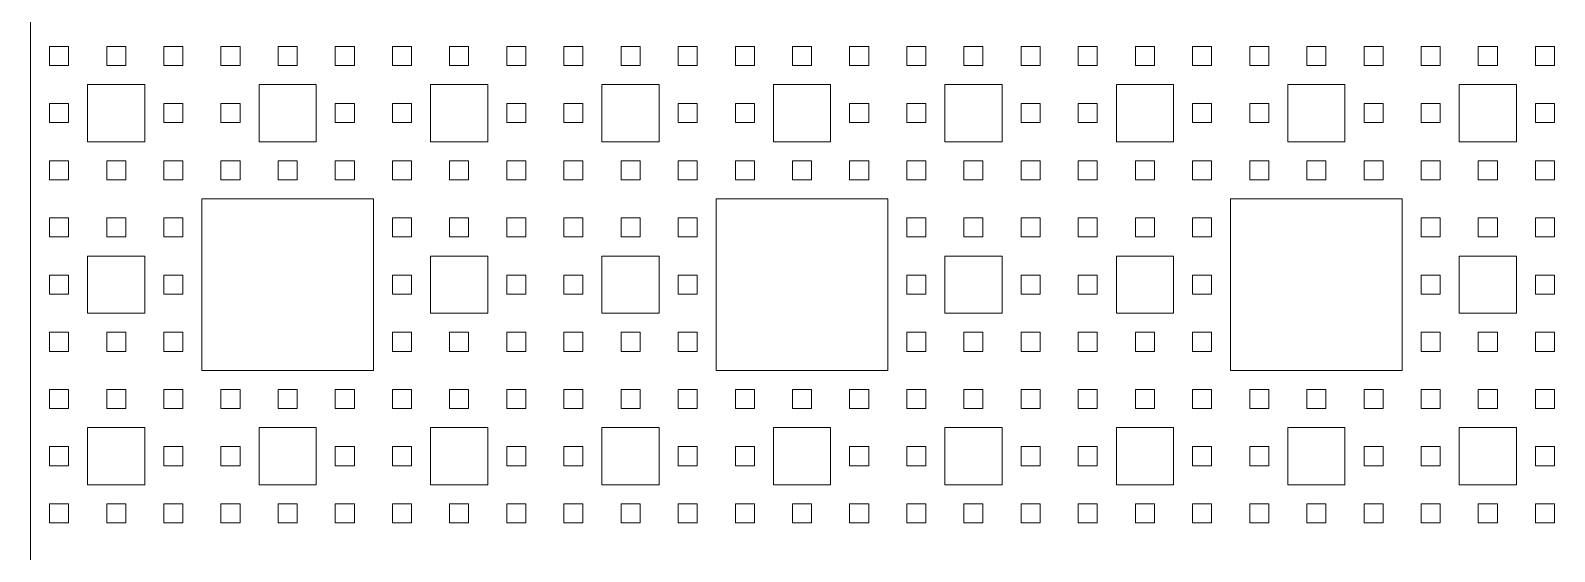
# Model space of a CAD drawing. Header units: millimetres. Extents: x -127 to 127, y -142 to 127.
# Drawn here: x -127 to -43.4, y -42.9 to -14.3 of the extents above; entities that cross this region are included whole.
import ezdxf

# ---------------------------------------------------------------- set-up
doc = ezdxf.new("R2010")
doc.units = ezdxf.units.MM

msp = doc.modelspace()

# ---------------------------------------------------------------- linework, layer by layer
at = {"color": 7, "linetype": 'Continuous', "lineweight": 15}
for p, q in [((-127, 127), (-127, -127)), ((-124.909, -15.156), (-125.955, -15.156)), ((-125.955, -15.156), (-125.955, -16.202)), ((-124.909, -16.202), (-124.909, -15.156)), ((-121.774, -15.156), (-122.819, -15.156)), ((-122.819, -15.156), (-122.819, -16.202)), ((-121.774, -16.202), (-121.774, -15.156)), ((-118.638, -15.156), (-119.683, -15.156)), ((-119.683, -15.156), (-119.683, -16.202)), ((-118.638, -16.202), (-118.638, -15.156)), ((-115.502, -15.156), (-116.547, -15.156)), ((-116.547, -15.156), (-116.547, -16.202)), ((-115.502, -16.202), (-115.502, -15.156)), ((-112.366, -15.156), (-113.412, -15.156)), ((-113.412, -15.156), (-113.412, -16.202)), ((-112.366, -16.202), (-112.366, -15.156)), ((-109.23, -15.156), (-110.276, -15.156)), ((-110.276, -15.156), (-110.276, -16.202)), ((-109.23, -16.202), (-109.23, -15.156)), ((-106.095, -15.156), (-107.14, -15.156)), ((-107.14, -15.156), (-107.14, -16.202)), ((-106.095, -16.202), (-106.095, -15.156)), ((-102.959, -15.156), (-104.004, -15.156)), ((-104.004, -15.156), (-104.004, -16.202)), ((-102.959, -16.202), (-102.959, -15.156)), ((-99.823, -15.156), (-100.868, -15.156)), ((-100.868, -15.156), (-100.868, -16.202)), ((-99.823, -16.202), (-99.823, -15.156)), ((-96.687, -15.156), (-97.733, -15.156)), ((-97.733, -15.156), (-97.733, -16.202)), ((-96.687, -16.202), (-96.687, -15.156)), ((-93.551, -15.156), (-94.597, -15.156)), ((-94.597, -15.156), (-94.597, -16.202)), ((-93.551, -16.202), (-93.551, -15.156)), ((-90.416, -15.156), (-91.461, -15.156)), ((-91.461, -15.156), (-91.461, -16.202)), ((-90.416, -16.202), (-90.416, -15.156)), ((-87.28, -15.156), (-88.325, -15.156)), ((-88.325, -15.156), (-88.325, -16.202)), ((-87.28, -16.202), (-87.28, -15.156)), ((-84.144, -15.156), (-85.189, -15.156)), ((-85.189, -15.156), (-85.189, -16.202)), ((-84.144, -16.202), (-84.144, -15.156)), ((-81.008, -15.156), (-82.053, -15.156)), ((-82.053, -15.156), (-82.053, -16.202)), ((-81.008, -16.202), (-81.008, -15.156)), ((-77.872, -15.156), (-78.918, -15.156)), ((-78.918, -15.156), (-78.918, -16.202)), ((-77.872, -16.202), (-77.872, -15.156)), ((-74.737, -15.156), (-75.782, -15.156)), ((-75.782, -15.156), (-75.782, -16.202)), ((-74.737, -16.202), (-74.737, -15.156)), ((-71.601, -15.156), (-72.646, -15.156)), ((-72.646, -15.156), (-72.646, -16.202)), ((-71.601, -16.202), (-71.601, -15.156)), ((-68.465, -15.156), (-69.51, -15.156)), ((-69.51, -15.156), (-69.51, -16.202)), ((-68.465, -16.202), (-68.465, -15.156)), ((-65.329, -15.156), (-66.374, -15.156)), ((-66.374, -15.156), (-66.374, -16.202)), ((-65.329, -16.202), (-65.329, -15.156)), ((-62.193, -15.156), (-63.239, -15.156)), ((-63.239, -15.156), (-63.239, -16.202)), ((-62.193, -16.202), (-62.193, -15.156)), ((-59.058, -15.156), (-60.103, -15.156)), ((-60.103, -15.156), (-60.103, -16.202)), ((-59.058, -16.202), (-59.058, -15.156)), ((-55.922, -15.156), (-56.967, -15.156)), ((-56.967, -15.156), (-56.967, -16.202)), ((-55.922, -16.202), (-55.922, -15.156)), ((-52.786, -15.156), (-53.831, -15.156)), ((-53.831, -15.156), (-53.831, -16.202)), ((-52.786, -16.202), (-52.786, -15.156)), ((-49.65, -15.156), (-50.695, -15.156)), ((-50.695, -15.156), (-50.695, -16.202)), ((-49.65, -16.202), (-49.65, -15.156)), ((-46.514, -15.156), (-47.56, -15.156)), ((-47.56, -15.156), (-47.56, -16.202)), ((-46.514, -16.202), (-46.514, -15.156)), ((-43.379, -15.156), (-44.424, -15.156)), ((-44.424, -15.156), (-44.424, -16.202)), ((-43.379, -16.202), (-43.379, -15.156)), ((-125.955, -16.202), (-124.909, -16.202)), ((-122.819, -16.202), (-121.774, -16.202)), ((-119.683, -16.202), (-118.638, -16.202)), ((-116.547, -16.202), (-115.502, -16.202)), ((-113.412, -16.202), (-112.366, -16.202)), ((-110.276, -16.202), (-109.23, -16.202)), ((-107.14, -16.202), (-106.095, -16.202)), ((-104.004, -16.202), (-102.959, -16.202)), ((-100.868, -16.202), (-99.823, -16.202)), ((-97.733, -16.202), (-96.687, -16.202)), ((-94.597, -16.202), (-93.551, -16.202)), ((-91.461, -16.202), (-90.416, -16.202)), ((-88.325, -16.202), (-87.28, -16.202)), ((-85.189, -16.202), (-84.144, -16.202)), ((-82.053, -16.202), (-81.008, -16.202)), ((-78.918, -16.202), (-77.872, -16.202)), ((-75.782, -16.202), (-74.737, -16.202)), ((-72.646, -16.202), (-71.601, -16.202)), ((-69.51, -16.202), (-68.465, -16.202)), ((-66.374, -16.202), (-65.329, -16.202)), ((-63.239, -16.202), (-62.193, -16.202)), ((-60.103, -16.202), (-59.058, -16.202)), ((-56.967, -16.202), (-55.922, -16.202)), ((-53.831, -16.202), (-52.786, -16.202)), ((-50.695, -16.202), (-49.65, -16.202)), ((-47.56, -16.202), (-46.514, -16.202)), ((-44.424, -16.202), (-43.379, -16.202)), ((-120.728, -17.247), (-123.864, -17.247)), ((-123.864, -17.247), (-123.864, -20.383)), ((-120.728, -20.383), (-120.728, -17.247)), ((-111.321, -17.247), (-114.457, -17.247)), ((-114.457, -17.247), (-114.457, -20.383)), ((-111.321, -20.383), (-111.321, -17.247)), ((-101.914, -17.247), (-105.049, -17.247)), ((-105.049, -17.247), (-105.049, -20.383)), ((-101.914, -20.383), (-101.914, -17.247)), ((-92.506, -17.247), (-95.642, -17.247)), ((-95.642, -17.247), (-95.642, -20.383)), ((-92.506, -20.383), (-92.506, -17.247)), ((-83.099, -17.247), (-86.235, -17.247)), ((-86.235, -17.247), (-86.235, -20.383)), ((-83.099, -20.383), (-83.099, -17.247)), ((-73.691, -17.247), (-76.827, -17.247)), ((-76.827, -17.247), (-76.827, -20.383)), ((-73.691, -20.383), (-73.691, -17.247)), ((-64.284, -17.247), (-67.42, -17.247)), ((-67.42, -17.247), (-67.42, -20.383)), ((-64.284, -20.383), (-64.284, -17.247)), ((-54.877, -17.247), (-58.012, -17.247)), ((-58.012, -17.247), (-58.012, -20.383)), ((-54.877, -20.383), (-54.877, -17.247)), ((-45.469, -17.247), (-48.605, -17.247)), ((-48.605, -17.247), (-48.605, -20.383)), ((-45.469, -20.383), (-45.469, -17.247)), ((-124.909, -18.292), (-125.955, -18.292)), ((-125.955, -18.292), (-125.955, -19.337)), ((-124.909, -19.337), (-124.909, -18.292)), ((-118.638, -18.292), (-119.683, -18.292)), ((-119.683, -18.292), (-119.683, -19.337)), ((-118.638, -19.337), (-118.638, -18.292)), ((-115.502, -18.292), (-116.547, -18.292)), ((-116.547, -18.292), (-116.547, -19.337)), ((-115.502, -19.337), (-115.502, -18.292)), ((-109.23, -18.292), (-110.276, -18.292)), ((-110.276, -18.292), (-110.276, -19.337)), ((-109.23, -19.337), (-109.23, -18.292)), ((-106.095, -18.292), (-107.14, -18.292)), ((-107.14, -18.292), (-107.14, -19.337)), ((-106.095, -19.337), (-106.095, -18.292)), ((-99.823, -18.292), (-100.868, -18.292)), ((-100.868, -18.292), (-100.868, -19.337)), ((-99.823, -19.337), (-99.823, -18.292)), ((-96.687, -18.292), (-97.733, -18.292)), ((-97.733, -18.292), (-97.733, -19.337)), ((-96.687, -19.337), (-96.687, -18.292)), ((-90.416, -18.292), (-91.461, -18.292)), ((-91.461, -18.292), (-91.461, -19.337)), ((-90.416, -19.337), (-90.416, -18.292)), ((-87.28, -18.292), (-88.325, -18.292)), ((-88.325, -18.292), (-88.325, -19.337)), ((-87.28, -19.337), (-87.28, -18.292)), ((-81.008, -18.292), (-82.053, -18.292)), ((-82.053, -18.292), (-82.053, -19.337)), ((-81.008, -19.337), (-81.008, -18.292)), ((-77.872, -18.292), (-78.918, -18.292)), ((-78.918, -18.292), (-78.918, -19.337)), ((-77.872, -19.337), (-77.872, -18.292)), ((-71.601, -18.292), (-72.646, -18.292)), ((-72.646, -18.292), (-72.646, -19.337)), ((-71.601, -19.337), (-71.601, -18.292)), ((-68.465, -18.292), (-69.51, -18.292)), ((-69.51, -18.292), (-69.51, -19.337)), ((-68.465, -19.337), (-68.465, -18.292)), ((-62.193, -18.292), (-63.239, -18.292)), ((-63.239, -18.292), (-63.239, -19.337)), ((-62.193, -19.337), (-62.193, -18.292)), ((-59.058, -18.292), (-60.103, -18.292)), ((-60.103, -18.292), (-60.103, -19.337)), ((-59.058, -19.337), (-59.058, -18.292)), ((-52.786, -18.292), (-53.831, -18.292)), ((-53.831, -18.292), (-53.831, -19.337)), ((-52.786, -19.337), (-52.786, -18.292)), ((-49.65, -18.292), (-50.695, -18.292)), ((-50.695, -18.292), (-50.695, -19.337)), ((-49.65, -19.337), (-49.65, -18.292)), ((-43.379, -18.292), (-44.424, -18.292)), ((-44.424, -18.292), (-44.424, -19.337)), ((-43.379, -19.337), (-43.379, -18.292)), ((-125.955, -19.337), (-124.909, -19.337)), ((-119.683, -19.337), (-118.638, -19.337)), ((-116.547, -19.337), (-115.502, -19.337)), ((-110.276, -19.337), (-109.23, -19.337)), ((-107.14, -19.337), (-106.095, -19.337)), ((-100.868, -19.337), (-99.823, -19.337)), ((-97.733, -19.337), (-96.687, -19.337)), ((-91.461, -19.337), (-90.416, -19.337)), ((-88.325, -19.337), (-87.28, -19.337)), ((-82.053, -19.337), (-81.008, -19.337)), ((-78.918, -19.337), (-77.872, -19.337)), ((-72.646, -19.337), (-71.601, -19.337)), ((-69.51, -19.337), (-68.465, -19.337)), ((-63.239, -19.337), (-62.193, -19.337)), ((-60.103, -19.337), (-59.058, -19.337)), ((-53.831, -19.337), (-52.786, -19.337)), ((-50.695, -19.337), (-49.65, -19.337)), ((-44.424, -19.337), (-43.379, -19.337)), ((-123.864, -20.383), (-120.728, -20.383)), ((-114.457, -20.383), (-111.321, -20.383)), ((-105.049, -20.383), (-101.914, -20.383)), ((-95.642, -20.383), (-92.506, -20.383)), ((-86.235, -20.383), (-83.099, -20.383)), ((-76.827, -20.383), (-73.691, -20.383)), ((-67.42, -20.383), (-64.284, -20.383)), ((-58.012, -20.383), (-54.877, -20.383)), ((-48.605, -20.383), (-45.469, -20.383)), ((-124.909, -21.428), (-125.955, -21.428)), ((-125.955, -21.428), (-125.955, -22.473)), ((-124.909, -22.473), (-124.909, -21.428)), ((-121.774, -21.428), (-122.819, -21.428)), ((-122.819, -21.428), (-122.819, -22.473)), ((-121.774, -22.473), (-121.774, -21.428)), ((-118.638, -21.428), (-119.683, -21.428)), ((-119.683, -21.428), (-119.683, -22.473)), ((-118.638, -22.473), (-118.638, -21.428)), ((-115.502, -21.428), (-116.547, -21.428)), ((-116.547, -21.428), (-116.547, -22.473)), ((-115.502, -22.473), (-115.502, -21.428)), ((-112.366, -21.428), (-113.412, -21.428)), ((-113.412, -21.428), (-113.412, -22.473)), ((-112.366, -22.473), (-112.366, -21.428)), ((-109.23, -21.428), (-110.276, -21.428)), ((-110.276, -21.428), (-110.276, -22.473)), ((-109.23, -22.473), (-109.23, -21.428)), ((-106.095, -21.428), (-107.14, -21.428)), ((-107.14, -21.428), (-107.14, -22.473)), ((-106.095, -22.473), (-106.095, -21.428)), ((-102.959, -21.428), (-104.004, -21.428)), ((-104.004, -21.428), (-104.004, -22.473)), ((-102.959, -22.473), (-102.959, -21.428)), ((-99.823, -21.428), (-100.868, -21.428)), ((-100.868, -21.428), (-100.868, -22.473)), ((-99.823, -22.473), (-99.823, -21.428)), ((-96.687, -21.428), (-97.733, -21.428)), ((-97.733, -21.428), (-97.733, -22.473)), ((-96.687, -22.473), (-96.687, -21.428)), ((-93.551, -21.428), (-94.597, -21.428)), ((-94.597, -21.428), (-94.597, -22.473)), ((-93.551, -22.473), (-93.551, -21.428)), ((-90.416, -21.428), (-91.461, -21.428)), ((-91.461, -21.428), (-91.461, -22.473)), ((-90.416, -22.473), (-90.416, -21.428)), ((-87.28, -21.428), (-88.325, -21.428)), ((-88.325, -21.428), (-88.325, -22.473)), ((-87.28, -22.473), (-87.28, -21.428)), ((-84.144, -21.428), (-85.189, -21.428)), ((-85.189, -21.428), (-85.189, -22.473)), ((-84.144, -22.473), (-84.144, -21.428)), ((-81.008, -21.428), (-82.053, -21.428)), ((-82.053, -21.428), (-82.053, -22.473)), ((-81.008, -22.473), (-81.008, -21.428)), ((-77.872, -21.428), (-78.918, -21.428)), ((-78.918, -21.428), (-78.918, -22.473)), ((-77.872, -22.473), (-77.872, -21.428)), ((-74.737, -21.428), (-75.782, -21.428)), ((-75.782, -21.428), (-75.782, -22.473)), ((-74.737, -22.473), (-74.737, -21.428)), ((-71.601, -21.428), (-72.646, -21.428)), ((-72.646, -21.428), (-72.646, -22.473)), ((-71.601, -22.473), (-71.601, -21.428)), ((-68.465, -21.428), (-69.51, -21.428)), ((-69.51, -21.428), (-69.51, -22.473)), ((-68.465, -22.473), (-68.465, -21.428)), ((-65.329, -21.428), (-66.374, -21.428)), ((-66.374, -21.428), (-66.374, -22.473)), ((-65.329, -22.473), (-65.329, -21.428)), ((-62.193, -21.428), (-63.239, -21.428)), ((-63.239, -21.428), (-63.239, -22.473)), ((-62.193, -22.473), (-62.193, -21.428)), ((-59.058, -21.428), (-60.103, -21.428)), ((-60.103, -21.428), (-60.103, -22.473)), ((-59.058, -22.473), (-59.058, -21.428)), ((-55.922, -21.428), (-56.967, -21.428)), ((-56.967, -21.428), (-56.967, -22.473)), ((-55.922, -22.473), (-55.922, -21.428)), ((-52.786, -21.428), (-53.831, -21.428)), ((-53.831, -21.428), (-53.831, -22.473)), ((-52.786, -22.473), (-52.786, -21.428)), ((-49.65, -21.428), (-50.695, -21.428)), ((-50.695, -21.428), (-50.695, -22.473)), ((-49.65, -22.473), (-49.65, -21.428)), ((-46.514, -21.428), (-47.56, -21.428)), ((-47.56, -21.428), (-47.56, -22.473)), ((-46.514, -22.473), (-46.514, -21.428)), ((-43.379, -21.428), (-44.424, -21.428)), ((-44.424, -21.428), (-44.424, -22.473)), ((-43.379, -22.473), (-43.379, -21.428)), ((-125.955, -22.473), (-124.909, -22.473)), ((-122.819, -22.473), (-121.774, -22.473)), ((-119.683, -22.473), (-118.638, -22.473)), ((-116.547, -22.473), (-115.502, -22.473)), ((-113.412, -22.473), (-112.366, -22.473)), ((-110.276, -22.473), (-109.23, -22.473)), ((-107.14, -22.473), (-106.095, -22.473)), ((-104.004, -22.473), (-102.959, -22.473)), ((-100.868, -22.473), (-99.823, -22.473)), ((-97.733, -22.473), (-96.687, -22.473)), ((-94.597, -22.473), (-93.551, -22.473)), ((-91.461, -22.473), (-90.416, -22.473)), ((-88.325, -22.473), (-87.28, -22.473)), ((-85.189, -22.473), (-84.144, -22.473)), ((-82.053, -22.473), (-81.008, -22.473)), ((-78.918, -22.473), (-77.872, -22.473)), ((-75.782, -22.473), (-74.737, -22.473)), ((-72.646, -22.473), (-71.601, -22.473)), ((-69.51, -22.473), (-68.465, -22.473)), ((-66.374, -22.473), (-65.329, -22.473)), ((-63.239, -22.473), (-62.193, -22.473)), ((-60.103, -22.473), (-59.058, -22.473)), ((-56.967, -22.473), (-55.922, -22.473)), ((-53.831, -22.473), (-52.786, -22.473)), ((-50.695, -22.473), (-49.65, -22.473)), ((-47.56, -22.473), (-46.514, -22.473)), ((-44.424, -22.473), (-43.379, -22.473)), ((-108.185, -23.519), (-117.593, -23.519)), ((-117.593, -23.519), (-117.593, -32.926)), ((-108.185, -32.926), (-108.185, -23.519)), ((-79.963, -23.519), (-89.37, -23.519)), ((-89.37, -23.519), (-89.37, -32.926)), ((-79.963, -32.926), (-79.963, -23.519)), ((-51.741, -23.519), (-61.148, -23.519)), ((-61.148, -23.519), (-61.148, -32.926)), ((-51.741, -32.926), (-51.741, -23.519)), ((-124.909, -24.564), (-125.955, -24.564)), ((-125.955, -24.564), (-125.955, -25.609)), ((-124.909, -25.609), (-124.909, -24.564)), ((-121.774, -24.564), (-122.819, -24.564)), ((-122.819, -24.564), (-122.819, -25.609)), ((-121.774, -25.609), (-121.774, -24.564)), ((-118.638, -24.564), (-119.683, -24.564)), ((-119.683, -24.564), (-119.683, -25.609)), ((-118.638, -25.609), (-118.638, -24.564)), ((-106.095, -24.564), (-107.14, -24.564)), ((-107.14, -24.564), (-107.14, -25.609)), ((-106.095, -25.609), (-106.095, -24.564)), ((-102.959, -24.564), (-104.004, -24.564)), ((-104.004, -24.564), (-104.004, -25.609)), ((-102.959, -25.609), (-102.959, -24.564)), ((-99.823, -24.564), (-100.868, -24.564)), ((-100.868, -24.564), (-100.868, -25.609)), ((-99.823, -25.609), (-99.823, -24.564)), ((-96.687, -24.564), (-97.733, -24.564)), ((-97.733, -24.564), (-97.733, -25.609)), ((-96.687, -25.609), (-96.687, -24.564)), ((-93.551, -24.564), (-94.597, -24.564)), ((-94.597, -24.564), (-94.597, -25.609)), ((-93.551, -25.609), (-93.551, -24.564)), ((-90.416, -24.564), (-91.461, -24.564)), ((-91.461, -24.564), (-91.461, -25.609)), ((-90.416, -25.609), (-90.416, -24.564)), ((-77.872, -24.564), (-78.918, -24.564)), ((-78.918, -24.564), (-78.918, -25.609)), ((-77.872, -25.609), (-77.872, -24.564)), ((-74.737, -24.564), (-75.782, -24.564)), ((-75.782, -24.564), (-75.782, -25.609)), ((-74.737, -25.609), (-74.737, -24.564)), ((-71.601, -24.564), (-72.646, -24.564)), ((-72.646, -24.564), (-72.646, -25.609)), ((-71.601, -25.609), (-71.601, -24.564)), ((-68.465, -24.564), (-69.51, -24.564)), ((-69.51, -24.564), (-69.51, -25.609)), ((-68.465, -25.609), (-68.465, -24.564)), ((-65.329, -24.564), (-66.374, -24.564)), ((-66.374, -24.564), (-66.374, -25.609)), ((-65.329, -25.609), (-65.329, -24.564)), ((-62.193, -24.564), (-63.239, -24.564)), ((-63.239, -24.564), (-63.239, -25.609)), ((-62.193, -25.609), (-62.193, -24.564)), ((-49.65, -24.564), (-50.695, -24.564)), ((-50.695, -24.564), (-50.695, -25.609)), ((-49.65, -25.609), (-49.65, -24.564)), ((-46.514, -24.564), (-47.56, -24.564)), ((-47.56, -24.564), (-47.56, -25.609)), ((-46.514, -25.609), (-46.514, -24.564)), ((-43.379, -24.564), (-44.424, -24.564)), ((-44.424, -24.564), (-44.424, -25.609)), ((-43.379, -25.609), (-43.379, -24.564)), ((-125.955, -25.609), (-124.909, -25.609)), ((-122.819, -25.609), (-121.774, -25.609)), ((-119.683, -25.609), (-118.638, -25.609)), ((-107.14, -25.609), (-106.095, -25.609)), ((-104.004, -25.609), (-102.959, -25.609)), ((-100.868, -25.609), (-99.823, -25.609)), ((-97.733, -25.609), (-96.687, -25.609)), ((-94.597, -25.609), (-93.551, -25.609)), ((-91.461, -25.609), (-90.416, -25.609)), ((-78.918, -25.609), (-77.872, -25.609)), ((-75.782, -25.609), (-74.737, -25.609)), ((-72.646, -25.609), (-71.601, -25.609)), ((-69.51, -25.609), (-68.465, -25.609)), ((-66.374, -25.609), (-65.329, -25.609)), ((-63.239, -25.609), (-62.193, -25.609)), ((-50.695, -25.609), (-49.65, -25.609)), ((-47.56, -25.609), (-46.514, -25.609)), ((-44.424, -25.609), (-43.379, -25.609)), ((-120.728, -26.654), (-123.864, -26.654)), ((-123.864, -26.654), (-123.864, -29.79)), ((-120.728, -29.79), (-120.728, -26.654)), ((-101.914, -26.654), (-105.049, -26.654)), ((-105.049, -26.654), (-105.049, -29.79)), ((-101.914, -29.79), (-101.914, -26.654)), ((-92.506, -26.654), (-95.642, -26.654)), ((-95.642, -26.654), (-95.642, -29.79)), ((-92.506, -29.79), (-92.506, -26.654)), ((-73.691, -26.654), (-76.827, -26.654)), ((-76.827, -26.654), (-76.827, -29.79)), ((-73.691, -29.79), (-73.691, -26.654)), ((-64.284, -26.654), (-67.42, -26.654)), ((-67.42, -26.654), (-67.42, -29.79)), ((-64.284, -29.79), (-64.284, -26.654)), ((-45.469, -26.654), (-48.605, -26.654)), ((-48.605, -26.654), (-48.605, -29.79)), ((-45.469, -29.79), (-45.469, -26.654)), ((-124.909, -27.7), (-125.955, -27.7)), ((-125.955, -27.7), (-125.955, -28.745)), ((-124.909, -28.745), (-124.909, -27.7)), ((-118.638, -27.7), (-119.683, -27.7)), ((-119.683, -27.7), (-119.683, -28.745)), ((-118.638, -28.745), (-118.638, -27.7)), ((-106.095, -27.7), (-107.14, -27.7)), ((-107.14, -27.7), (-107.14, -28.745)), ((-106.095, -28.745), (-106.095, -27.7)), ((-99.823, -27.7), (-100.868, -27.7)), ((-100.868, -27.7), (-100.868, -28.745)), ((-99.823, -28.745), (-99.823, -27.7)), ((-96.687, -27.7), (-97.733, -27.7)), ((-97.733, -27.7), (-97.733, -28.745)), ((-96.687, -28.745), (-96.687, -27.7)), ((-90.416, -27.7), (-91.461, -27.7)), ((-91.461, -27.7), (-91.461, -28.745)), ((-90.416, -28.745), (-90.416, -27.7)), ((-77.872, -27.7), (-78.918, -27.7)), ((-78.918, -27.7), (-78.918, -28.745)), ((-77.872, -28.745), (-77.872, -27.7)), ((-71.601, -27.7), (-72.646, -27.7)), ((-72.646, -27.7), (-72.646, -28.745)), ((-71.601, -28.745), (-71.601, -27.7)), ((-68.465, -27.7), (-69.51, -27.7)), ((-69.51, -27.7), (-69.51, -28.745)), ((-68.465, -28.745), (-68.465, -27.7)), ((-62.193, -27.7), (-63.239, -27.7)), ((-63.239, -27.7), (-63.239, -28.745)), ((-62.193, -28.745), (-62.193, -27.7)), ((-49.65, -27.7), (-50.695, -27.7)), ((-50.695, -27.7), (-50.695, -28.745)), ((-49.65, -28.745), (-49.65, -27.7)), ((-43.379, -27.7), (-44.424, -27.7)), ((-44.424, -27.7), (-44.424, -28.745)), ((-43.379, -28.745), (-43.379, -27.7)), ((-125.955, -28.745), (-124.909, -28.745)), ((-119.683, -28.745), (-118.638, -28.745)), ((-107.14, -28.745), (-106.095, -28.745)), ((-100.868, -28.745), (-99.823, -28.745)), ((-97.733, -28.745), (-96.687, -28.745)), ((-91.461, -28.745), (-90.416, -28.745)), ((-78.918, -28.745), (-77.872, -28.745)), ((-72.646, -28.745), (-71.601, -28.745)), ((-69.51, -28.745), (-68.465, -28.745)), ((-63.239, -28.745), (-62.193, -28.745)), ((-50.695, -28.745), (-49.65, -28.745)), ((-44.424, -28.745), (-43.379, -28.745)), ((-123.864, -29.79), (-120.728, -29.79)), ((-105.049, -29.79), (-101.914, -29.79)), ((-95.642, -29.79), (-92.506, -29.79)), ((-76.827, -29.79), (-73.691, -29.79)), ((-67.42, -29.79), (-64.284, -29.79)), ((-48.605, -29.79), (-45.469, -29.79)), ((-124.909, -30.835), (-125.955, -30.835)), ((-125.955, -30.835), (-125.955, -31.881)), ((-124.909, -31.881), (-124.909, -30.835)), ((-121.774, -30.835), (-122.819, -30.835)), ((-122.819, -30.835), (-122.819, -31.881)), ((-121.774, -31.881), (-121.774, -30.835)), ((-118.638, -30.835), (-119.683, -30.835)), ((-119.683, -30.835), (-119.683, -31.881)), ((-118.638, -31.881), (-118.638, -30.835)), ((-106.095, -30.835), (-107.14, -30.835)), ((-107.14, -30.835), (-107.14, -31.881)), ((-106.095, -31.881), (-106.095, -30.835)), ((-102.959, -30.835), (-104.004, -30.835)), ((-104.004, -30.835), (-104.004, -31.881)), ((-102.959, -31.881), (-102.959, -30.835)), ((-99.823, -30.835), (-100.868, -30.835)), ((-100.868, -30.835), (-100.868, -31.881)), ((-99.823, -31.881), (-99.823, -30.835)), ((-96.687, -30.835), (-97.733, -30.835)), ((-97.733, -30.835), (-97.733, -31.881)), ((-96.687, -31.881), (-96.687, -30.835)), ((-93.551, -30.835), (-94.597, -30.835)), ((-94.597, -30.835), (-94.597, -31.881)), ((-93.551, -31.881), (-93.551, -30.835)), ((-90.416, -30.835), (-91.461, -30.835)), ((-91.461, -30.835), (-91.461, -31.881)), ((-90.416, -31.881), (-90.416, -30.835)), ((-77.872, -30.835), (-78.918, -30.835)), ((-78.918, -30.835), (-78.918, -31.881)), ((-77.872, -31.881), (-77.872, -30.835)), ((-74.737, -30.835), (-75.782, -30.835)), ((-75.782, -30.835), (-75.782, -31.881)), ((-74.737, -31.881), (-74.737, -30.835)), ((-71.601, -30.835), (-72.646, -30.835)), ((-72.646, -30.835), (-72.646, -31.881)), ((-71.601, -31.881), (-71.601, -30.835)), ((-68.465, -30.835), (-69.51, -30.835)), ((-69.51, -30.835), (-69.51, -31.881)), ((-68.465, -31.881), (-68.465, -30.835)), ((-65.329, -30.835), (-66.374, -30.835)), ((-66.374, -30.835), (-66.374, -31.881)), ((-65.329, -31.881), (-65.329, -30.835)), ((-62.193, -30.835), (-63.239, -30.835)), ((-63.239, -30.835), (-63.239, -31.881)), ((-62.193, -31.881), (-62.193, -30.835)), ((-49.65, -30.835), (-50.695, -30.835)), ((-50.695, -30.835), (-50.695, -31.881)), ((-49.65, -31.881), (-49.65, -30.835)), ((-46.514, -30.835), (-47.56, -30.835)), ((-47.56, -30.835), (-47.56, -31.881)), ((-46.514, -31.881), (-46.514, -30.835)), ((-43.379, -30.835), (-44.424, -30.835)), ((-44.424, -30.835), (-44.424, -31.881)), ((-43.379, -31.881), (-43.379, -30.835)), ((-125.955, -31.881), (-124.909, -31.881)), ((-122.819, -31.881), (-121.774, -31.881)), ((-119.683, -31.881), (-118.638, -31.881)), ((-107.14, -31.881), (-106.095, -31.881)), ((-104.004, -31.881), (-102.959, -31.881)), ((-100.868, -31.881), (-99.823, -31.881)), ((-97.733, -31.881), (-96.687, -31.881)), ((-94.597, -31.881), (-93.551, -31.881)), ((-91.461, -31.881), (-90.416, -31.881)), ((-78.918, -31.881), (-77.872, -31.881)), ((-75.782, -31.881), (-74.737, -31.881)), ((-72.646, -31.881), (-71.601, -31.881)), ((-69.51, -31.881), (-68.465, -31.881)), ((-66.374, -31.881), (-65.329, -31.881)), ((-63.239, -31.881), (-62.193, -31.881)), ((-50.695, -31.881), (-49.65, -31.881)), ((-47.56, -31.881), (-46.514, -31.881)), ((-44.424, -31.881), (-43.379, -31.881)), ((-117.593, -32.926), (-108.185, -32.926)), ((-89.37, -32.926), (-79.963, -32.926)), ((-61.148, -32.926), (-51.741, -32.926)), ((-124.909, -33.971), (-125.955, -33.971)), ((-125.955, -33.971), (-125.955, -35.016)), ((-124.909, -35.016), (-124.909, -33.971)), ((-121.774, -33.971), (-122.819, -33.971)), ((-122.819, -33.971), (-122.819, -35.016)), ((-121.774, -35.016), (-121.774, -33.971)), ((-118.638, -33.971), (-119.683, -33.971)), ((-119.683, -33.971), (-119.683, -35.016)), ((-118.638, -35.016), (-118.638, -33.971)), ((-115.502, -33.971), (-116.547, -33.971)), ((-116.547, -33.971), (-116.547, -35.016)), ((-115.502, -35.016), (-115.502, -33.971)), ((-112.366, -33.971), (-113.412, -33.971)), ((-113.412, -33.971), (-113.412, -35.016)), ((-112.366, -35.016), (-112.366, -33.971)), ((-109.23, -33.971), (-110.276, -33.971)), ((-110.276, -33.971), (-110.276, -35.016)), ((-109.23, -35.016), (-109.23, -33.971)), ((-106.095, -33.971), (-107.14, -33.971)), ((-107.14, -33.971), (-107.14, -35.016)), ((-106.095, -35.016), (-106.095, -33.971)), ((-102.959, -33.971), (-104.004, -33.971)), ((-104.004, -33.971), (-104.004, -35.016)), ((-102.959, -35.016), (-102.959, -33.971)), ((-99.823, -33.971), (-100.868, -33.971)), ((-100.868, -33.971), (-100.868, -35.016)), ((-99.823, -35.016), (-99.823, -33.971)), ((-96.687, -33.971), (-97.733, -33.971)), ((-97.733, -33.971), (-97.733, -35.016)), ((-96.687, -35.016), (-96.687, -33.971)), ((-93.551, -33.971), (-94.597, -33.971)), ((-94.597, -33.971), (-94.597, -35.016)), ((-93.551, -35.016), (-93.551, -33.971)), ((-90.416, -33.971), (-91.461, -33.971)), ((-91.461, -33.971), (-91.461, -35.016)), ((-90.416, -35.016), (-90.416, -33.971)), ((-87.28, -33.971), (-88.325, -33.971)), ((-88.325, -33.971), (-88.325, -35.016)), ((-87.28, -35.016), (-87.28, -33.971)), ((-84.144, -33.971), (-85.189, -33.971)), ((-85.189, -33.971), (-85.189, -35.016)), ((-84.144, -35.016), (-84.144, -33.971)), ((-81.008, -33.971), (-82.053, -33.971)), ((-82.053, -33.971), (-82.053, -35.016)), ((-81.008, -35.016), (-81.008, -33.971)), ((-77.872, -33.971), (-78.918, -33.971)), ((-78.918, -33.971), (-78.918, -35.016)), ((-77.872, -35.016), (-77.872, -33.971)), ((-74.737, -33.971), (-75.782, -33.971)), ((-75.782, -33.971), (-75.782, -35.016)), ((-74.737, -35.016), (-74.737, -33.971)), ((-71.601, -33.971), (-72.646, -33.971)), ((-72.646, -33.971), (-72.646, -35.016)), ((-71.601, -35.016), (-71.601, -33.971)), ((-68.465, -33.971), (-69.51, -33.971)), ((-69.51, -33.971), (-69.51, -35.016)), ((-68.465, -35.016), (-68.465, -33.971)), ((-65.329, -33.971), (-66.374, -33.971)), ((-66.374, -33.971), (-66.374, -35.016)), ((-65.329, -35.016), (-65.329, -33.971)), ((-62.193, -33.971), (-63.239, -33.971)), ((-63.239, -33.971), (-63.239, -35.016)), ((-62.193, -35.016), (-62.193, -33.971)), ((-59.058, -33.971), (-60.103, -33.971)), ((-60.103, -33.971), (-60.103, -35.016)), ((-59.058, -35.016), (-59.058, -33.971)), ((-55.922, -33.971), (-56.967, -33.971)), ((-56.967, -33.971), (-56.967, -35.016)), ((-55.922, -35.016), (-55.922, -33.971)), ((-52.786, -33.971), (-53.831, -33.971)), ((-53.831, -33.971), (-53.831, -35.016)), ((-52.786, -35.016), (-52.786, -33.971)), ((-49.65, -33.971), (-50.695, -33.971)), ((-50.695, -33.971), (-50.695, -35.016)), ((-49.65, -35.016), (-49.65, -33.971)), ((-46.514, -33.971), (-47.56, -33.971)), ((-47.56, -33.971), (-47.56, -35.016)), ((-46.514, -35.016), (-46.514, -33.971)), ((-43.379, -33.971), (-44.424, -33.971)), ((-44.424, -33.971), (-44.424, -35.016)), ((-43.379, -35.016), (-43.379, -33.971)), ((-125.955, -35.016), (-124.909, -35.016)), ((-122.819, -35.016), (-121.774, -35.016)), ((-119.683, -35.016), (-118.638, -35.016)), ((-116.547, -35.016), (-115.502, -35.016)), ((-113.412, -35.016), (-112.366, -35.016)), ((-110.276, -35.016), (-109.23, -35.016)), ((-107.14, -35.016), (-106.095, -35.016)), ((-104.004, -35.016), (-102.959, -35.016)), ((-100.868, -35.016), (-99.823, -35.016)), ((-97.733, -35.016), (-96.687, -35.016)), ((-94.597, -35.016), (-93.551, -35.016)), ((-91.461, -35.016), (-90.416, -35.016)), ((-88.325, -35.016), (-87.28, -35.016)), ((-85.189, -35.016), (-84.144, -35.016)), ((-82.053, -35.016), (-81.008, -35.016)), ((-78.918, -35.016), (-77.872, -35.016)), ((-75.782, -35.016), (-74.737, -35.016)), ((-72.646, -35.016), (-71.601, -35.016)), ((-69.51, -35.016), (-68.465, -35.016)), ((-66.374, -35.016), (-65.329, -35.016)), ((-63.239, -35.016), (-62.193, -35.016)), ((-60.103, -35.016), (-59.058, -35.016)), ((-56.967, -35.016), (-55.922, -35.016)), ((-53.831, -35.016), (-52.786, -35.016)), ((-50.695, -35.016), (-49.65, -35.016)), ((-47.56, -35.016), (-46.514, -35.016)), ((-44.424, -35.016), (-43.379, -35.016)), ((-120.728, -36.062), (-123.864, -36.062)), ((-123.864, -36.062), (-123.864, -39.198)), ((-120.728, -39.198), (-120.728, -36.062)), ((-111.321, -36.062), (-114.457, -36.062)), ((-114.457, -36.062), (-114.457, -39.198)), ((-111.321, -39.198), (-111.321, -36.062)), ((-101.914, -36.062), (-105.049, -36.062)), ((-105.049, -36.062), (-105.049, -39.198)), ((-101.914, -39.198), (-101.914, -36.062)), ((-92.506, -36.062), (-95.642, -36.062)), ((-95.642, -36.062), (-95.642, -39.198)), ((-92.506, -39.198), (-92.506, -36.062)), ((-83.099, -36.062), (-86.235, -36.062)), ((-86.235, -36.062), (-86.235, -39.198)), ((-83.099, -39.198), (-83.099, -36.062)), ((-73.691, -36.062), (-76.827, -36.062)), ((-76.827, -36.062), (-76.827, -39.198)), ((-73.691, -39.198), (-73.691, -36.062)), ((-64.284, -36.062), (-67.42, -36.062)), ((-67.42, -36.062), (-67.42, -39.198)), ((-64.284, -39.198), (-64.284, -36.062)), ((-54.877, -36.062), (-58.012, -36.062)), ((-58.012, -36.062), (-58.012, -39.198)), ((-54.877, -39.198), (-54.877, -36.062)), ((-45.469, -36.062), (-48.605, -36.062)), ((-48.605, -36.062), (-48.605, -39.198)), ((-45.469, -39.198), (-45.469, -36.062)), ((-124.909, -37.107), (-125.955, -37.107)), ((-125.955, -37.107), (-125.955, -38.152)), ((-124.909, -38.152), (-124.909, -37.107)), ((-118.638, -37.107), (-119.683, -37.107)), ((-119.683, -37.107), (-119.683, -38.152)), ((-118.638, -38.152), (-118.638, -37.107)), ((-115.502, -37.107), (-116.547, -37.107)), ((-116.547, -37.107), (-116.547, -38.152)), ((-115.502, -38.152), (-115.502, -37.107)), ((-109.23, -37.107), (-110.276, -37.107)), ((-110.276, -37.107), (-110.276, -38.152)), ((-109.23, -38.152), (-109.23, -37.107)), ((-106.095, -37.107), (-107.14, -37.107)), ((-107.14, -37.107), (-107.14, -38.152)), ((-106.095, -38.152), (-106.095, -37.107)), ((-99.823, -37.107), (-100.868, -37.107)), ((-100.868, -37.107), (-100.868, -38.152)), ((-99.823, -38.152), (-99.823, -37.107)), ((-96.687, -37.107), (-97.733, -37.107)), ((-97.733, -37.107), (-97.733, -38.152)), ((-96.687, -38.152), (-96.687, -37.107)), ((-90.416, -37.107), (-91.461, -37.107)), ((-91.461, -37.107), (-91.461, -38.152)), ((-90.416, -38.152), (-90.416, -37.107)), ((-87.28, -37.107), (-88.325, -37.107)), ((-88.325, -37.107), (-88.325, -38.152)), ((-87.28, -38.152), (-87.28, -37.107)), ((-81.008, -37.107), (-82.053, -37.107)), ((-82.053, -37.107), (-82.053, -38.152)), ((-81.008, -38.152), (-81.008, -37.107)), ((-77.872, -37.107), (-78.918, -37.107)), ((-78.918, -37.107), (-78.918, -38.152)), ((-77.872, -38.152), (-77.872, -37.107)), ((-71.601, -37.107), (-72.646, -37.107)), ((-72.646, -37.107), (-72.646, -38.152)), ((-71.601, -38.152), (-71.601, -37.107)), ((-68.465, -37.107), (-69.51, -37.107)), ((-69.51, -37.107), (-69.51, -38.152)), ((-68.465, -38.152), (-68.465, -37.107)), ((-62.193, -37.107), (-63.239, -37.107)), ((-63.239, -37.107), (-63.239, -38.152)), ((-62.193, -38.152), (-62.193, -37.107)), ((-59.058, -37.107), (-60.103, -37.107)), ((-60.103, -37.107), (-60.103, -38.152)), ((-59.058, -38.152), (-59.058, -37.107)), ((-52.786, -37.107), (-53.831, -37.107)), ((-53.831, -37.107), (-53.831, -38.152)), ((-52.786, -38.152), (-52.786, -37.107)), ((-49.65, -37.107), (-50.695, -37.107)), ((-50.695, -37.107), (-50.695, -38.152)), ((-49.65, -38.152), (-49.65, -37.107)), ((-43.379, -37.107), (-44.424, -37.107)), ((-44.424, -37.107), (-44.424, -38.152)), ((-43.379, -38.152), (-43.379, -37.107)), ((-125.955, -38.152), (-124.909, -38.152)), ((-119.683, -38.152), (-118.638, -38.152)), ((-116.547, -38.152), (-115.502, -38.152)), ((-110.276, -38.152), (-109.23, -38.152)), ((-107.14, -38.152), (-106.095, -38.152)), ((-100.868, -38.152), (-99.823, -38.152)), ((-97.733, -38.152), (-96.687, -38.152)), ((-91.461, -38.152), (-90.416, -38.152)), ((-88.325, -38.152), (-87.28, -38.152)), ((-82.053, -38.152), (-81.008, -38.152)), ((-78.918, -38.152), (-77.872, -38.152)), ((-72.646, -38.152), (-71.601, -38.152)), ((-69.51, -38.152), (-68.465, -38.152)), ((-63.239, -38.152), (-62.193, -38.152)), ((-60.103, -38.152), (-59.058, -38.152)), ((-53.831, -38.152), (-52.786, -38.152)), ((-50.695, -38.152), (-49.65, -38.152)), ((-44.424, -38.152), (-43.379, -38.152)), ((-123.864, -39.198), (-120.728, -39.198)), ((-114.457, -39.198), (-111.321, -39.198)), ((-105.049, -39.198), (-101.914, -39.198)), ((-95.642, -39.198), (-92.506, -39.198)), ((-86.235, -39.198), (-83.099, -39.198)), ((-76.827, -39.198), (-73.691, -39.198)), ((-67.42, -39.198), (-64.284, -39.198)), ((-58.012, -39.198), (-54.877, -39.198)), ((-48.605, -39.198), (-45.469, -39.198)), ((-124.909, -40.243), (-125.955, -40.243)), ((-125.955, -40.243), (-125.955, -41.288)), ((-124.909, -41.288), (-124.909, -40.243)), ((-121.774, -40.243), (-122.819, -40.243)), ((-122.819, -40.243), (-122.819, -41.288)), ((-121.774, -41.288), (-121.774, -40.243)), ((-118.638, -40.243), (-119.683, -40.243)), ((-119.683, -40.243), (-119.683, -41.288)), ((-118.638, -41.288), (-118.638, -40.243)), ((-115.502, -40.243), (-116.547, -40.243)), ((-116.547, -40.243), (-116.547, -41.288)), ((-115.502, -41.288), (-115.502, -40.243)), ((-112.366, -40.243), (-113.412, -40.243)), ((-113.412, -40.243), (-113.412, -41.288)), ((-112.366, -41.288), (-112.366, -40.243)), ((-109.23, -40.243), (-110.276, -40.243)), ((-110.276, -40.243), (-110.276, -41.288)), ((-109.23, -41.288), (-109.23, -40.243)), ((-106.095, -40.243), (-107.14, -40.243)), ((-107.14, -40.243), (-107.14, -41.288)), ((-106.095, -41.288), (-106.095, -40.243)), ((-102.959, -40.243), (-104.004, -40.243)), ((-104.004, -40.243), (-104.004, -41.288)), ((-102.959, -41.288), (-102.959, -40.243)), ((-99.823, -40.243), (-100.868, -40.243)), ((-100.868, -40.243), (-100.868, -41.288)), ((-99.823, -41.288), (-99.823, -40.243)), ((-96.687, -40.243), (-97.733, -40.243)), ((-97.733, -40.243), (-97.733, -41.288)), ((-96.687, -41.288), (-96.687, -40.243)), ((-93.551, -40.243), (-94.597, -40.243)), ((-94.597, -40.243), (-94.597, -41.288)), ((-93.551, -41.288), (-93.551, -40.243)), ((-90.416, -40.243), (-91.461, -40.243)), ((-91.461, -40.243), (-91.461, -41.288)), ((-90.416, -41.288), (-90.416, -40.243)), ((-87.28, -40.243), (-88.325, -40.243)), ((-88.325, -40.243), (-88.325, -41.288)), ((-87.28, -41.288), (-87.28, -40.243)), ((-84.144, -40.243), (-85.189, -40.243)), ((-85.189, -40.243), (-85.189, -41.288)), ((-84.144, -41.288), (-84.144, -40.243)), ((-81.008, -40.243), (-82.053, -40.243)), ((-82.053, -40.243), (-82.053, -41.288)), ((-81.008, -41.288), (-81.008, -40.243)), ((-77.872, -40.243), (-78.918, -40.243)), ((-78.918, -40.243), (-78.918, -41.288)), ((-77.872, -41.288), (-77.872, -40.243)), ((-74.737, -40.243), (-75.782, -40.243)), ((-75.782, -40.243), (-75.782, -41.288)), ((-74.737, -41.288), (-74.737, -40.243)), ((-71.601, -40.243), (-72.646, -40.243)), ((-72.646, -40.243), (-72.646, -41.288)), ((-71.601, -41.288), (-71.601, -40.243)), ((-68.465, -40.243), (-69.51, -40.243)), ((-69.51, -40.243), (-69.51, -41.288)), ((-68.465, -41.288), (-68.465, -40.243)), ((-65.329, -40.243), (-66.374, -40.243)), ((-66.374, -40.243), (-66.374, -41.288)), ((-65.329, -41.288), (-65.329, -40.243)), ((-62.193, -40.243), (-63.239, -40.243)), ((-63.239, -40.243), (-63.239, -41.288)), ((-62.193, -41.288), (-62.193, -40.243)), ((-59.058, -40.243), (-60.103, -40.243)), ((-60.103, -40.243), (-60.103, -41.288)), ((-59.058, -41.288), (-59.058, -40.243)), ((-55.922, -40.243), (-56.967, -40.243)), ((-56.967, -40.243), (-56.967, -41.288)), ((-55.922, -41.288), (-55.922, -40.243)), ((-52.786, -40.243), (-53.831, -40.243)), ((-53.831, -40.243), (-53.831, -41.288)), ((-52.786, -41.288), (-52.786, -40.243)), ((-49.65, -40.243), (-50.695, -40.243)), ((-50.695, -40.243), (-50.695, -41.288)), ((-49.65, -41.288), (-49.65, -40.243)), ((-46.514, -40.243), (-47.56, -40.243)), ((-47.56, -40.243), (-47.56, -41.288)), ((-46.514, -41.288), (-46.514, -40.243)), ((-43.379, -40.243), (-44.424, -40.243)), ((-44.424, -40.243), (-44.424, -41.288)), ((-43.379, -41.288), (-43.379, -40.243)), ((-125.955, -41.288), (-124.909, -41.288)), ((-122.819, -41.288), (-121.774, -41.288)), ((-119.683, -41.288), (-118.638, -41.288)), ((-116.547, -41.288), (-115.502, -41.288)), ((-113.412, -41.288), (-112.366, -41.288)), ((-110.276, -41.288), (-109.23, -41.288)), ((-107.14, -41.288), (-106.095, -41.288)), ((-104.004, -41.288), (-102.959, -41.288)), ((-100.868, -41.288), (-99.823, -41.288)), ((-97.733, -41.288), (-96.687, -41.288)), ((-94.597, -41.288), (-93.551, -41.288)), ((-91.461, -41.288), (-90.416, -41.288)), ((-88.325, -41.288), (-87.28, -41.288)), ((-85.189, -41.288), (-84.144, -41.288)), ((-82.053, -41.288), (-81.008, -41.288)), ((-78.918, -41.288), (-77.872, -41.288)), ((-75.782, -41.288), (-74.737, -41.288)), ((-72.646, -41.288), (-71.601, -41.288)), ((-69.51, -41.288), (-68.465, -41.288)), ((-66.374, -41.288), (-65.329, -41.288)), ((-63.239, -41.288), (-62.193, -41.288)), ((-60.103, -41.288), (-59.058, -41.288)), ((-56.967, -41.288), (-55.922, -41.288)), ((-53.831, -41.288), (-52.786, -41.288)), ((-50.695, -41.288), (-49.65, -41.288)), ((-47.56, -41.288), (-46.514, -41.288)), ((-44.424, -41.288), (-43.379, -41.288))]:
    msp.add_line(p, q, dxfattribs=at)

doc.saveas('drawing.dxf')
